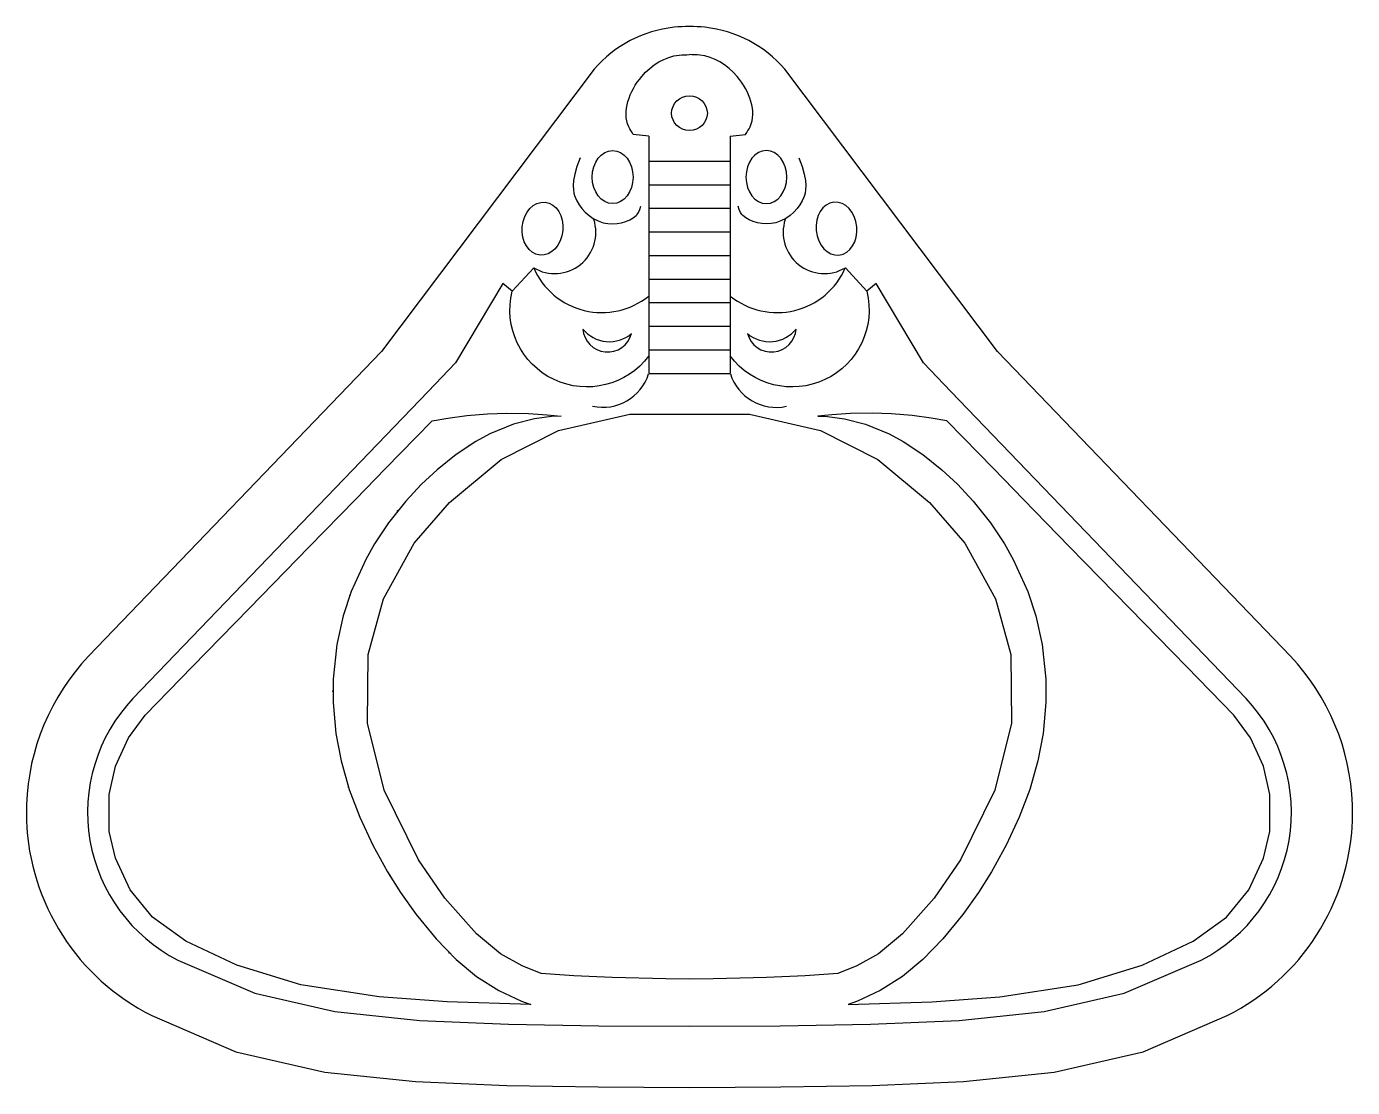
# Model space of a CAD drawing. Header units: millimetres. Extents: x 23.31 to 26.56, y 77.96 to 80.56.
import ezdxf

# ---------------------------------------------------------------- set-up
doc = ezdxf.new("R2010")
doc.units = ezdxf.units.MM
doc.header["$LTSCALE"] = 10
doc.layers.add('piscinas_igui', color=3, linetype='Continuous')

msp = doc.modelspace()

# ---------------------------------------------------------------- linework, layer by layer
at = {"layer": 'piscinas_igui', "color": 2}
for p, q in [((24.8339, 80.2924), (24.7962, 80.2965)), ((24.8339, 80.2924), (24.8339, 79.7107)), ((25.0335, 80.2924), (25.0712, 80.2965)), ((25.0339, 80.2924), (25.0716, 80.2965)), ((25.0339, 80.2924), (25.0339, 79.7107)), ((24.8339, 80.2307), (25.0339, 80.2307)), ((24.8339, 80.1729), (25.0339, 80.1729)), ((24.8339, 80.1152), (25.0339, 80.1152)), ((24.8339, 80.0574), (25.0339, 80.0574)), ((24.8339, 79.9996), (25.0339, 79.9996)), ((24.4993, 79.9118), (24.552, 79.9694)), ((25.3686, 79.9118), (25.3159, 79.9694)), ((24.8339, 79.9418), (25.0339, 79.9418)), ((24.8339, 79.8841), (25.0339, 79.8841)), ((24.8339, 79.8263), (25.0339, 79.8263)), ((24.8339, 79.7685), (25.0339, 79.7685)), ((24.8339, 79.7107), (25.0339, 79.7107))]:
    msp.add_line(p, q, dxfattribs=at)
at = {"layer": 'piscinas_igui'}
msp.add_lwpolyline([(26.5589, 78.6155), (26.5589, 78.6541, 0.1829), (26.4068, 79.0176), (25.6887, 79.7642), (25.1678, 80.4562, 0.191199), (24.9716, 80.5588, 0.052112), (24.8962, 80.5588, 0.191199), (24.7001, 80.4562), (24.1792, 79.7642), (23.4611, 79.0176, 0.1829), (23.3089, 78.6541), (23.3089, 78.6155, 0.274739), (23.6163, 78.1368), (23.8217, 78.0483), (24.0398, 77.9983), (24.2624, 77.9752), (24.4861, 77.9659), (24.71, 77.962), (24.9339, 77.9607), (25.1579, 77.962), (25.3818, 77.9659), (25.6055, 77.9752), (25.8281, 77.9983), (26.0462, 78.0483), (26.2515, 78.1368, 0.274739)], format="xyb", close=True, dxfattribs=at)
msp.add_lwpolyline([(24.8341, 79.7536, -0.819546), (24.4993, 79.9118), (24.4765, 79.931), (24.3605, 79.7363), (24.2936, 79.6667), (23.5697, 78.914, 0.499976), (23.6799, 78.2728), (23.8686, 78.1915), (24.0644, 78.1466), (24.2733, 78.1248), (24.4905, 78.1158), (24.7117, 78.112), (24.9339, 78.1107), (25.1561, 78.112), (25.3774, 78.1158), (25.5946, 78.1248), (25.8035, 78.1466), (25.9993, 78.1915), (26.188, 78.2728, 0.499976), (26.2982, 78.914), (25.5743, 79.6667), (25.5074, 79.7363), (25.3913, 79.931), (25.3686, 79.9118, -0.819546), (25.0337, 79.7536)], format="xyb", dxfattribs=at)
at = {"layer": 'piscinas_igui', "color": 2}
msp.add_lwpolyline([(25.0341, 79.71, 0.388495), (25.1717, 79.6302)], format="xyb", dxfattribs=at)
for points in [[(24.545, 78.1642), (24.3397, 78.1705), (24.1736, 78.1828), (23.981, 78.2126), (23.8243, 78.2602), (23.6992, 78.3191), (23.6177, 78.378), (23.5632, 78.4451), (23.5267, 78.5226), (23.5117, 78.5882), (23.5113, 78.6787), (23.5272, 78.7483), (23.559, 78.8176), (23.5999, 78.8731), (23.7157, 78.9923), (23.8548, 79.1348), (24.0021, 79.2858), (24.1152, 79.4016), (24.1889, 79.4772), (24.2635, 79.5535), (24.3033, 79.5944), (24.3414, 79.601), (24.3879, 79.6071), (24.4386, 79.6113), (24.4866, 79.613), (24.5393, 79.6122), (24.5847, 79.6094), (24.6192, 79.6059), (24.5959, 79.605), (24.5538, 79.5995), (24.5029, 79.5865), (24.4444, 79.5624), (24.4099, 79.5437), (24.3623, 79.5121), (24.3153, 79.4747), (24.2772, 79.4394), (24.2384, 79.3979), (24.1962, 79.3446), (24.1621, 79.2929), (24.1406, 79.2549), (24.1048, 79.1758), (24.085, 79.1163), (24.0692, 79.046), (24.0603, 78.9617), (24.0602, 78.9043), (24.0671, 78.8285), (24.08, 78.7609), (24.1, 78.6908), (24.1256, 78.6229), (24.1576, 78.5545), (24.1938, 78.4891), (24.2257, 78.4387), (24.264, 78.3849), (24.3132, 78.3248), (24.3618, 78.2743), (24.412, 78.2323), (24.4663, 78.1981), (24.5222, 78.1725), (24.545, 78.1642)], [(25.3229, 78.1642), (25.5282, 78.1705), (25.6943, 78.1828), (25.8869, 78.2126), (26.0436, 78.2602), (26.1686, 78.3191), (26.2502, 78.378), (26.3047, 78.4451), (26.3412, 78.5226), (26.3562, 78.5882), (26.3566, 78.6787), (26.3407, 78.7483), (26.3088, 78.8176), (26.268, 78.8731), (26.1522, 78.9923), (26.0131, 79.1348), (25.8657, 79.2858), (25.7527, 79.4016), (25.6789, 79.4772), (25.6044, 79.5535), (25.5646, 79.5944), (25.5265, 79.601), (25.48, 79.6071), (25.4293, 79.6113), (25.3813, 79.613), (25.3286, 79.6122), (25.2832, 79.6094), (25.2487, 79.6059), (25.272, 79.605), (25.314, 79.5995), (25.365, 79.5865), (25.4235, 79.5624), (25.458, 79.5437), (25.5056, 79.5121), (25.5526, 79.4747), (25.5906, 79.4394), (25.6294, 79.3979), (25.6716, 79.3446), (25.7058, 79.2929), (25.7273, 79.2549), (25.7631, 79.1758), (25.7828, 79.1163), (25.7987, 79.046), (25.8076, 78.9617), (25.8077, 78.9043), (25.8007, 78.8285), (25.7878, 78.7609), (25.7679, 78.6908), (25.7423, 78.6229), (25.7103, 78.5545), (25.6741, 78.4891), (25.6422, 78.4387), (25.6038, 78.3849), (25.5547, 78.3248), (25.5061, 78.2743), (25.4559, 78.2323), (25.4016, 78.1981), (25.3457, 78.1725), (25.3229, 78.1642)]]:
    msp.add_lwpolyline(points, dxfattribs=at)
at = {"layer": 'piscinas_igui', "color": 1}
msp.add_lwpolyline([(24.9339, 79.6107), (25.0806, 79.6107), (25.255, 79.5706), (25.3958, 79.4994), (25.5224, 79.3944), (25.6087, 79.295), (25.6839, 79.1585), (25.7216, 79.0216), (25.7233, 78.8532), (25.6825, 78.6892), (25.5985, 78.5188), (25.5333, 78.4243), (25.4559, 78.337), (25.3971, 78.2886), (25.3442, 78.2586), (25.2973, 78.24), (25.2175, 78.2346), (25.123, 78.23), (24.9923, 78.2266), (24.9339, 78.2263), (24.8756, 78.2266), (24.7448, 78.23), (24.6503, 78.2346), (24.5706, 78.24), (24.5237, 78.2586), (24.4708, 78.2886), (24.4119, 78.337), (24.3346, 78.4243), (24.2694, 78.5188), (24.1854, 78.6892), (24.1446, 78.8532), (24.1463, 79.0216), (24.184, 79.1585), (24.2591, 79.295), (24.3455, 79.3944), (24.4721, 79.4994), (24.6129, 79.5706), (24.7873, 79.6107)], close=True, dxfattribs=at)
at = {"layer": 'piscinas_igui', "color": 2}
for centre, radius, start, end in [((24.6035, 80.0562), 0.1009, 239.3073, 18.1401), ((25.2644, 80.0562), 0.1009, 161.8599, 300.6927), ((24.7193, 80.0418), 0.1822, 203.3778, 308.9835), ((25.1486, 80.0418), 0.1822, 231.0165, 336.6222), ((24.7331, 79.8237), 0.0607, 184.0293, 345.2208), ((24.7376, 79.872), 0.0837, 218.9259, 310.3242), ((25.1348, 79.8237), 0.0607, 194.7792, 355.9707), ((25.1303, 79.872), 0.0837, 229.6758, 321.0741), ((24.7214, 79.7453), 0.1178, 257.6248, 342.5483)]:
    msp.add_arc(centre, radius, start, end, dxfattribs=at)
msp.add_ellipse((24.9339, 80.3482), major_axis=(0.0438, 0), ratio=0.970907, dxfattribs=at)
for centre, major_axis in [((24.7455, 80.1919), (0, 0.065)), ((24.5738, 80.0654), (0.0062, 0.0647))]:
    msp.add_ellipse(centre, major_axis=major_axis, ratio=0.769231, start_param=-1.570796, end_param=4.712389, dxfattribs=at)
at = {"layer": 'piscinas_igui', "color": 2, "extrusion": (0, 0, -1)}
for centre, major_axis in [((25.1224, 80.1919), (0, 0.065)), ((25.2941, 80.0654), (-0.0062, 0.0647))]:
    msp.add_ellipse(centre, major_axis=major_axis, ratio=0.769231, start_param=-1.570796, end_param=4.712389, dxfattribs=at)
at = {"layer": 'piscinas_igui', "color": 2}
for points in [[(24.7962, 80.2965), (24.7851, 80.3148), (24.8167, 80.4381), (24.9085, 80.4907), (24.9337, 80.4918)], [(25.0712, 80.2965), (25.0823, 80.3148), (25.0508, 80.4381), (24.9589, 80.4907), (24.9337, 80.4918)]]:
    msp.add_spline(points, degree=3, dxfattribs=at)
for points in [[(24.6657, 80.2392), (24.6399, 80.1777), (24.6507, 80.1506), (24.6625, 80.1189), (24.6873, 80.0893), (24.7523, 80.0721), (24.7857, 80.0819), (24.8049, 80.099), (24.8125, 80.1091), (24.8144, 80.1208)], [(25.2022, 80.2392), (25.228, 80.1777), (25.2172, 80.1506), (25.2054, 80.1189), (25.1806, 80.0893), (25.1156, 80.0721), (25.0821, 80.0819), (25.063, 80.099), (25.0554, 80.1091), (25.0535, 80.1208)]]:
    msp.add_open_spline(points, degree=3, knots=[1.653173, 1.653173, 1.653173, 1.653173, 1.976457, 1.976457, 2.94061, 2.94061, 3.747607, 3.747607, 3.838673, 3.838673, 3.838673, 3.838673], dxfattribs=at)
for p in [(25.0339, 80.1729), (25.0339, 80.1152), (25.0339, 80.0574), (25.0339, 79.9996), (25.0339, 79.9418), (25.0339, 79.8841), (25.0339, 79.8263), (25.0339, 79.7685), (24.3943, 79.5341)]:
    msp.add_point(p, dxfattribs=at)
at = {"layer": 'piscinas_igui'}
for p in [(24.2182, 79.3736), (24.1011, 79.166), (24.0596, 78.9316), (24.0981, 78.6965), (24.1992, 78.4802), (24.3448, 78.2909)]:
    msp.add_point(p, dxfattribs=at)

doc.saveas('drawing.dxf')
